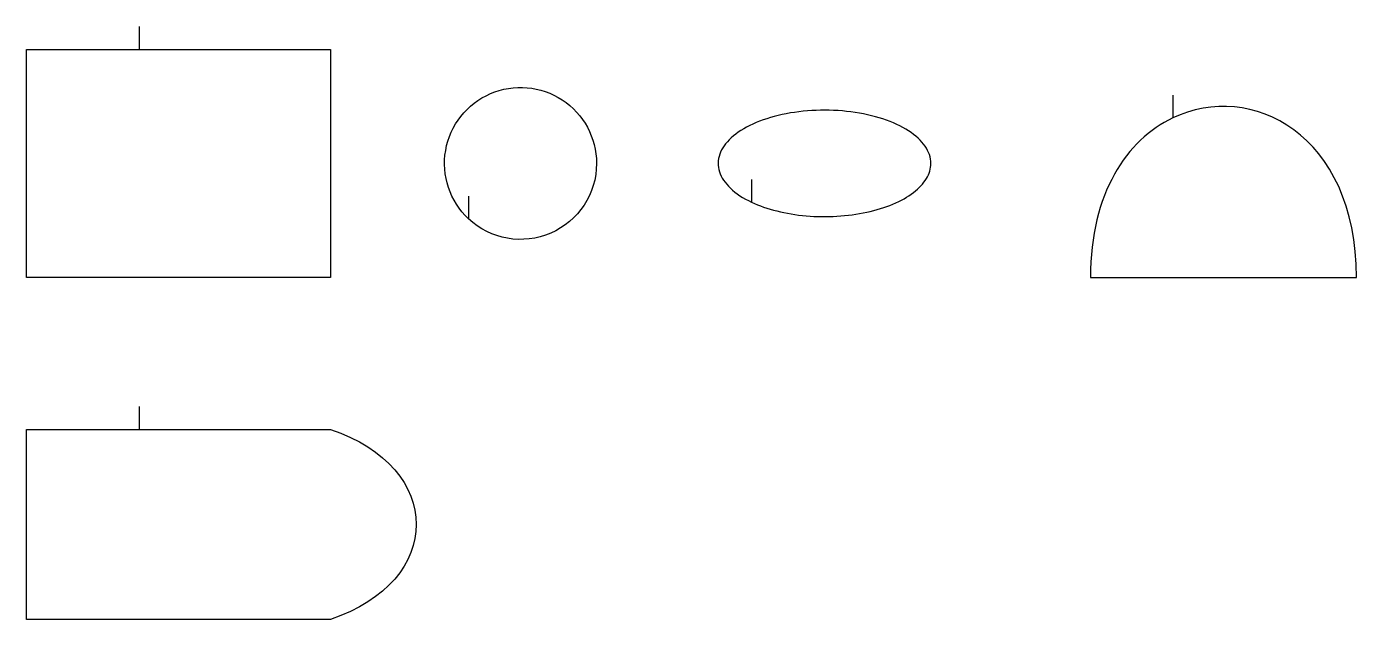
# Model space of a CAD drawing. Header units: millimetres. Extents: x 10 to 185, y 5 to 83.
import ezdxf

# ---------------------------------------------------------------- set-up
doc = ezdxf.new("R2010")
doc.units = ezdxf.units.MM
doc.layers.add('CUT', color=7, linetype='CONTINUOUS', true_color=0x000000)
doc.layers.add('LEADIN', color=1, linetype='CONTINUOUS', true_color=0xff0000)

msp = doc.modelspace()

# ---------------------------------------------------------------- linework, layer by layer
at = {"layer": 'CUT'}
msp.add_line((24.8, 30), (50, 30), dxfattribs=at)
msp.add_lwpolyline([(24.8, 80), (50, 80), (50, 50), (10, 50), (10, 80)], close=True, dxfattribs=at)
msp.add_lwpolyline([(68.154529, 57.710314, -0.5395707227), (71.028521, 74.177546, -0.5395707227), (85, 65), (85, 65, -0.6568772224)], format="xyb", close=True, dxfattribs=at)
for points, knots in [([(160.82879, 70.979), (171.1085, 75.893), (185, 68.9), (185, 50), (173.333333, 50), (161.666667, 50), (150, 50), (150, 61.1), (154.7915, 68.093), (160.82879, 70.979)], [0, 0, 0, 0, 1, 1, 1, 2, 2, 2, 3, 3, 3, 3]), ([(105.416341, 59.89722), (104.29163, 60.425306), (103.349241, 61.042719), (102.627281, 61.724491), (101.905322, 62.406263), (101.413723, 63.143017), (101.172363, 63.904959), (100.931004, 64.666901), (100.943204, 65.443551), (101.208469, 66.203504), (101.473735, 66.963456), (101.988419, 67.696258), (102.731706, 68.372276), (103.474994, 69.048294), (104.436663, 69.658229), (105.577825, 70.177418), (106.718987, 70.696606), (108.023945, 71.117907), (109.43993, 71.424282), (110.855914, 71.730658), (112.363449, 71.917895), (113.901573, 71.978421), (115.439696, 72.038948), (116.987251, 71.971931), (118.481658, 71.780082), (119.976066, 71.588233), (121.396769, 71.27419), (122.686319, 70.850652), (123.97587, 70.427113), (125.116528, 69.899906), (126.06217, 69.290349), (127.007812, 68.680792), (127.745429, 67.99727), (128.245195, 67.267422), (128.744961, 66.537574), (129, 65.77144), (129, 65), (129, 65), (129, 65), (129, 65), (129, 64.320744), (128.802268, 63.645105), (128.413021, 62.994328), (128.023774, 62.343552), (127.447157, 61.724567), (126.701303, 61.15684), (125.955449, 60.589113), (125.0483, 60.078689), (124.008382, 59.641618), (122.968464, 59.204546), (121.806851, 58.845483), (120.56007, 58.575718), (119.31329, 58.305953), (117.994619, 58.128359), (116.645524, 58.048521), (115.296428, 57.968683), (113.931275, 57.987451), (112.592993, 58.104235), (111.25471, 58.221019), (109.957549, 58.434575), (108.742299, 58.738188), (107.52705, 59.0418), (106.406653, 59.432237), (105.416341, 59.89722)], [0, 0, 0, 0, 1, 1, 1, 2, 2, 2, 3, 3, 3, 4, 4, 4, 5, 5, 5, 6, 6, 6, 7, 7, 7, 8, 8, 8, 9, 9, 9, 10, 10, 10, 11, 11, 11, 12, 12, 12, 13, 13, 13, 14, 14, 14, 15, 15, 15, 16, 16, 16, 17, 17, 17, 18, 18, 18, 19, 19, 19, 20, 20, 20, 21, 21, 21, 21]), ([(50, 30), (65, 25), (65, 10), (50, 5), (36.666667, 5), (23.333333, 5), (10, 5), (10, 13.333333), (10, 21.666667), (10, 30), (14.933333, 30), (19.866667, 30), (24.8, 30)], [0, 0, 0, 0, 1, 1, 1, 2, 2, 2, 3, 3, 3, 4, 4, 4, 4])]:
    msp.add_open_spline(points, degree=3, knots=knots, dxfattribs=at)
at = {"layer": 'LEADIN'}
for p, q in [((24.8, 83), (24.8, 80)), ((160.82879, 73.979), (160.82879, 70.979)), ((105.416341, 62.89722), (105.416341, 59.89722)), ((68.154529, 60.710314), (68.154529, 57.710314)), ((24.8, 33), (24.8, 30))]:
    msp.add_line(p, q, dxfattribs=at)

doc.saveas('drawing.dxf')
